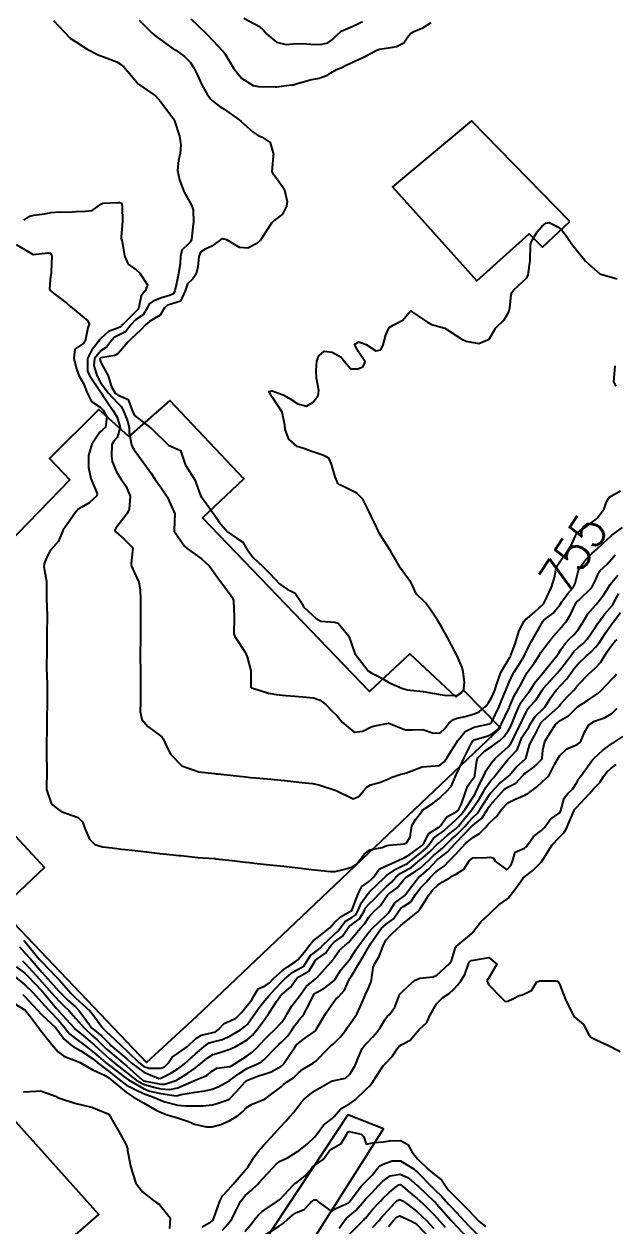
# Model space of a CAD drawing. Header units: metres. Extents: x 307586 to 320046, y 7427249 to 7434250.
# Drawn here: x 318030.2 to 318099, y 7430626.6 to 7430766.6 of the extents above; entities that cross this region are included whole.
import ezdxf
from ezdxf.enums import TextEntityAlignment as Align

# ---------------------------------------------------------------- set-up
doc = ezdxf.new("R2010")
doc.units = ezdxf.units.M
doc.header["$MEASUREMENT"] = 0
for name, color, linetype in [('Cotas', 45, 'Continuous'), ('Curvas de Nivel 1m', 11, 'Continuous'), ('Curvas de Nivel 5m', 15, 'Continuous'), ('Edificações', 30, 'Continuous'), ('Vias Secundárias', 230, 'Continuous')]:
    doc.layers.add(name, color=color, linetype=linetype)
doc.styles.add('Style-STANDARD', font='STANDARD.shx')

msp = doc.modelspace()

# ---------------------------------------------------------------- linework, layer by layer
at = {"layer": 'Curvas de Nivel 1m', "flags": 128}
for points, elevation in [([(318043.59, 7430767.09), (318045.05, 7430765.6), (318045.57, 7430765.18), (318046.96, 7430764.17), (318047.55, 7430763.75), (318047.83, 7430763.57), (318048.85, 7430762.86), (318049.53, 7430762.2), (318049.96, 7430761.54), (318050.38, 7430760.66), (318050.89, 7430759.53), (318051.48, 7430758.45), (318051.88, 7430757.92), (318052.33, 7430757.51), (318052.99, 7430757.02), (318053.47, 7430756.71), (318055.22, 7430755.47), (318055.45, 7430755.28), (318056.84, 7430754.05), (318057.43, 7430753.63), (318057.9, 7430753.44), (318058.83, 7430752.84), (318059.21, 7430751.42), (318059.19, 7430751.22), (318059.02, 7430749.43), (318059.14, 7430749.18), (318059.38, 7430748.94), (318060.45, 7430747.41), (318060.8, 7430745.94), (318060.72, 7430745.41), (318060.26, 7430744.47), (318059.31, 7430743.73), (318059.13, 7430743.59), (318058.99, 7430743.42), (318058.4, 7430742.54), (318057.7, 7430741.44), (318057.28, 7430741.06), (318056.22, 7430740.52), (318055.27, 7430740.59), (318053.78, 7430741.49), (318053.28, 7430741.59), (318053.05, 7430741.49), (318052.03, 7430740.75), (318051.27, 7430740.4), (318050.74, 7430740.04), (318050.52, 7430739.53), (318050.42, 7430738.35), (318050.22, 7430737.53), (318049.83, 7430736.93), (318049.22, 7430736.35), (318048.93, 7430735.54), (318048.39, 7430734.36), (318047.19, 7430733.95), (318046.89, 7430733.87), (318046.54, 7430733.58), (318046.03, 7430732.72), (318045.17, 7430732.2), (318044.79, 7430731.97), (318044.32, 7430731.6), (318043.76, 7430731), (318043.15, 7430730.42), (318042.73, 7430730.02), (318042.3, 7430729.62), (318041.12, 7430728.24), (318040.75, 7430728.01), (318039.11, 7430727.74), (318039.01, 7430727.66), (318039, 7430727.55), (318039.11, 7430727.19), (318039.96, 7430725.65), (318040.35, 7430724.37), (318040.8, 7430723.64), (318041.06, 7430723.44), (318042.31, 7430722.87), (318042.78, 7430721.61), (318043.03, 7430721.01), (318044.91, 7430719.59), (318045.01, 7430719.51), (318046.99, 7430717.57), (318048.4, 7430716.96), (318048.86, 7430715.54), (318048.97, 7430715.23), (318050.05, 7430713.53), (318050.74, 7430711.71), (318050.84, 7430711.52), (318050.92, 7430711.41), (318052.33, 7430709.5), (318052.54, 7430709.14), (318052.88, 7430708.6), (318053.88, 7430707.48), (318054.87, 7430706.77), (318055.67, 7430706.27), (318056.11, 7430705.45), (318056.84, 7430704.47), (318057.97, 7430703.43), (318058.81, 7430702.62), (318059.91, 7430701.41), (318060.8, 7430700.77), (318061.74, 7430700.34), (318062.36, 7430699.38), (318062.77, 7430698.71), (318064.18, 7430697.36), (318064.75, 7430697.05), (318066.38, 7430696.95), (318066.75, 7430696.82), (318068.01, 7430695.31), (318068.7, 7430693.3), (318070.25, 7430691.28), (318070.68, 7430691.02), (318071.83, 7430690.41), (318072.67, 7430689.91), (318074.15, 7430689.24), (318074.66, 7430689.08), (318074.84, 7430689.05), (318076.66, 7430688.85), (318077.08, 7430688.77), (318078.65, 7430688.52), (318079.41, 7430688.41), (318080.65, 7430688.44), (318081.09, 7430688.72), (318081.39, 7430689.15), (318081.48, 7430689.96), (318081.32, 7430691.15), (318081.19, 7430691.65), (318080.7, 7430692.84), (318080.53, 7430693.16), (318080.33, 7430693.54), (318079.5, 7430695.17), (318078.75, 7430696.48), (318078.32, 7430697.18), (318077.4, 7430698.56), (318076.92, 7430699.2), (318076.78, 7430699.34), (318075.83, 7430700.25), (318075.42, 7430701.22), (318075.2, 7430701.62), (318074.81, 7430702.12), (318074, 7430703.24), (318072.85, 7430705.25), (318072.06, 7430706.46), (318071.58, 7430707.27), (318070.89, 7430708.67), (318070.59, 7430709.28), (318070.31, 7430709.88), (318069.62, 7430711.29), (318068.93, 7430711.97), (318067.61, 7430712.64), (318066.94, 7430712.93), (318066.73, 7430713.11), (318066.63, 7430713.32), (318066.39, 7430713.89), (318065.97, 7430715.34), (318065.68, 7430716.04), (318064.98, 7430716.39), (318063.46, 7430716.9), (318062.99, 7430717.09), (318062.77, 7430717.16), (318061.96, 7430717.39), (318061.01, 7430718.27), (318060.6, 7430719.4), (318060.53, 7430719.9), (318060.23, 7430721.41), (318059.06, 7430723.21), (318058.97, 7430723.33), (318058.91, 7430723.42), (318058.68, 7430723.81), (318059.07, 7430723.89), (318060.33, 7430723.41), (318061.06, 7430723.03), (318062.05, 7430722.39), (318063.05, 7430722.12), (318063.83, 7430722.59), (318064.41, 7430723.36), (318064.49, 7430723.94), (318064.22, 7430725.36), (318064.2, 7430726.26), (318064.26, 7430727.36), (318064.49, 7430727.99), (318065.13, 7430728.5), (318066.06, 7430728.41), (318067.12, 7430727.83), (318067.51, 7430727.32), (318068.23, 7430726.44), (318069.1, 7430726.47), (318069.66, 7430726.74), (318069.91, 7430727.29), (318069.13, 7430728.45), (318068.64, 7430729.31), (318069.15, 7430729.59), (318070.01, 7430729.29), (318071.13, 7430728.56), (318071.74, 7430728.67), (318071.98, 7430729.27), (318072.32, 7430730.43), (318072.7, 7430731.26), (318073.17, 7430731.56), (318074.28, 7430732.13), (318075.18, 7430733.23), (318077.17, 7430731.9), (318077.61, 7430731.64), (318079.16, 7430731.18), (318081.15, 7430729.92), (318081.67, 7430729.68), (318083.15, 7430729.41), (318084.35, 7430729.92), (318085.05, 7430731.11), (318085.09, 7430731.18), (318085.16, 7430731.27), (318086.1, 7430732.17), (318086.62, 7430733.1), (318086.74, 7430733.55), (318086.9, 7430735.09), (318086.97, 7430735.34), (318087.22, 7430735.65), (318088.72, 7430737.07), (318088.89, 7430737.41), (318089.13, 7430739.06), (318089.17, 7430740.95), (318089.18, 7430741.06), (318089.29, 7430741.38), (318089.92, 7430742.43), (318090.48, 7430743.05), (318090.93, 7430743.42), (318091.31, 7430743.49), (318092.32, 7430743.02), (318092.85, 7430742.57), (318093.29, 7430741.95), (318093.95, 7430741), (318095.27, 7430739.37), (318095.57, 7430738.99), (318097.24, 7430737.51), (318099.23, 7430736.94)], 754), ([(318049.59, 7430767.23), (318051.39, 7430765.52), (318051.57, 7430765.34), (318053.3, 7430763.49), (318053.42, 7430763.37), (318053.54, 7430763.19), (318054.58, 7430761.48), (318055.51, 7430760.32), (318056.87, 7430759.46), (318057.49, 7430759.34), (318059.41, 7430759.33), (318059.5, 7430759.32), (318059.61, 7430759.31), (318060.43, 7430759.41), (318061.37, 7430759.54), (318061.5, 7430759.56), (318061.73, 7430759.62), (318063.51, 7430760.13), (318064.55, 7430760.32), (318065.52, 7430760.68), (318065.91, 7430760.96), (318066.57, 7430761.34), (318067.24, 7430761.62), (318067.53, 7430761.75), (318068.36, 7430762.15), (318069.54, 7430762.68), (318069.95, 7430762.88), (318070.69, 7430763.29), (318071.24, 7430763.59), (318071.55, 7430763.71), (318072.9, 7430763.91), (318073.55, 7430764.01), (318074.39, 7430764.42), (318074.94, 7430765.24), (318075.23, 7430765.58), (318075.58, 7430765.75), (318076.61, 7430766.19), (318077.59, 7430766.81)], 753), ([(318055.76, 7430767.3), (318057.58, 7430766.33), (318058.05, 7430765.91), (318058.44, 7430765.44), (318059.56, 7430764.51), (318060.71, 7430764.26), (318061.56, 7430764.32), (318062.59, 7430764.35), (318063.56, 7430764.29), (318064.68, 7430764.24), (318065.56, 7430764.43), (318066.1, 7430764.81), (318066.6, 7430765.34), (318067.11, 7430765.8), (318067.58, 7430766), (318068.8, 7430766.53), (318069.59, 7430766.92)], 752), ([(318030.14, 7430743.77), (318030.84, 7430744.23), (318031.31, 7430744.35), (318032.55, 7430744.51), (318033.32, 7430744.67), (318034.3, 7430744.74), (318035.32, 7430744.71), (318036.23, 7430744.79), (318037.32, 7430744.84), (318038.1, 7430744.9), (318039.12, 7430745.66), (318039.33, 7430745.77), (318041.13, 7430745.85), (318041.33, 7430745.84), (318041.48, 7430745.78), (318041.57, 7430745.64), (318041.61, 7430745.36), (318041.65, 7430743.63), (318041.48, 7430741.83), (318041.5, 7430741.64), (318041.61, 7430741.3), (318041.88, 7430739.63), (318042.28, 7430738.66), (318043.24, 7430737.99), (318043.67, 7430737.61), (318044.56, 7430736.25), (318044.31, 7430735.6), (318043.82, 7430734.98), (318043.54, 7430733.61), (318043.43, 7430733.36), (318043.18, 7430733.14), (318041.67, 7430731.63), (318041.43, 7430731.37), (318041.16, 7430731.23), (318040.01, 7430730.79), (318039.14, 7430730.05), (318038.96, 7430729.83), (318038.85, 7430729.66), (318038.02, 7430728.58), (318037.58, 7430727.68), (318037.58, 7430726.17), (318037.78, 7430725.68), (318039.06, 7430723.76), (318039.14, 7430723.66), (318039.35, 7430723.37), (318040.53, 7430721.65), (318041.03, 7430720.83), (318041.35, 7430719.63), (318041, 7430718.46), (318040.62, 7430718.02), (318040.41, 7430717.65), (318040.36, 7430716.27), (318040.45, 7430715.65), (318040.95, 7430714.44), (318041.45, 7430713.63), (318042.05, 7430712.74), (318042.52, 7430711.62), (318042.42, 7430710.1), (318042.18, 7430709.62), (318040.88, 7430707.89), (318040.77, 7430707.75), (318040.75, 7430707.64), (318040.87, 7430707.48), (318041.85, 7430706.61), (318042.85, 7430705.61), (318042.66, 7430703.77), (318042.64, 7430703.61), (318042.68, 7430703.47), (318042.82, 7430703.21), (318043.53, 7430701.6), (318043.69, 7430700.7), (318043.72, 7430699.6), (318043.75, 7430698.61), (318043.75, 7430697.6), (318043.74, 7430696.6), (318043.73, 7430695.6), (318043.72, 7430694.6), (318043.71, 7430693.6), (318043.71, 7430692.59), (318043.72, 7430691.6), (318043.72, 7430690.55), (318043.72, 7430689.6), (318043.74, 7430688.5), (318043.74, 7430687.6), (318043.7, 7430686.52), (318043.89, 7430685.6), (318044.6, 7430684.77), (318046.2, 7430683.57), (318046.39, 7430683.37), (318046.58, 7430682.92), (318047.22, 7430681.55), (318048.54, 7430680.2), (318050.53, 7430679.52), (318052.35, 7430679.31), (318052.53, 7430679.29), (318052.75, 7430679.27), (318054.53, 7430679.07), (318056, 7430678.91), (318056.53, 7430678.86), (318057.15, 7430678.81), (318058.53, 7430678.71), (318059.31, 7430678.63), (318060.53, 7430678.5), (318061.53, 7430678.39), (318062.53, 7430678.27), (318063.75, 7430678.14), (318064.52, 7430677.98), (318066.51, 7430677.32), (318068.5, 7430676.35), (318069.16, 7430676.64), (318069.7, 7430677.29), (318070.08, 7430677.72), (318070.52, 7430678), (318071.55, 7430678.25), (318072.53, 7430678.64), (318072.93, 7430678.85), (318074.04, 7430679.24), (318074.44, 7430679.33), (318074.54, 7430679.35), (318074.71, 7430679.4), (318076.55, 7430680.1), (318077.56, 7430680.18), (318078.55, 7430680.25), (318079.08, 7430680.66), (318079.43, 7430681.17), (318079.87, 7430681.86), (318080.58, 7430682.96), (318080.7, 7430683.16), (318081.56, 7430684.19), (318082.61, 7430684.7), (318082.95, 7430684.79), (318084.37, 7430685.11), (318084.55, 7430685.17), (318084.61, 7430685.24), (318085.49, 7430687.1), (318085.82, 7430687.91), (318086.3, 7430689.09), (318086.67, 7430689.97), (318087.02, 7430690.73), (318087.21, 7430691.07), (318087.78, 7430691.98), (318088.45, 7430693.06), (318088.53, 7430693.24), (318088.71, 7430693.65), (318089.18, 7430694.6), (318089.46, 7430695.05), (318089.94, 7430695.85), (318090.59, 7430697.04), (318090.66, 7430697.13), (318090.76, 7430697.2), (318091.79, 7430698), (318092.61, 7430699.01), (318092.79, 7430699.3), (318093.5, 7430700.3), (318094.12, 7430701), (318094.37, 7430701.43), (318094.73, 7430702.99), (318094.76, 7430703.06), (318094.83, 7430703.17), (318095.58, 7430704.24), (318096.32, 7430704.97), (318096.86, 7430705.44), (318097.64, 7430706.18), (318098.47, 7430706.94), (318098.68, 7430707.14), (318098.88, 7430707.28), (318099.86, 7430707.96)], 756), ([(318029.27, 7430740.93), (318031.25, 7430739.76), (318033, 7430739.99), (318033.26, 7430739.92), (318033.37, 7430739.73), (318033.39, 7430739.59), (318033.33, 7430737.73), (318033.33, 7430737.63), (318033.22, 7430736.86), (318033.15, 7430735.73), (318033.21, 7430735.59), (318033.81, 7430735.12), (318035.19, 7430734.06), (318035.58, 7430733.71), (318037.17, 7430732.39), (318037.58, 7430732.1), (318037.76, 7430731.68), (318037.59, 7430731.24), (318037.3, 7430729.69), (318037.13, 7430729.44), (318036.1, 7430728.73), (318035.97, 7430727.7), (318036.24, 7430726.56), (318036.55, 7430725.7), (318037.08, 7430724.76), (318037.54, 7430723.68), (318038.02, 7430722.64), (318039.05, 7430721.99), (318039.4, 7430721.66), (318039.81, 7430720.87), (318039.64, 7430719.65), (318039.31, 7430719.35), (318039.01, 7430719.07), (318038.05, 7430717.67), (318037.68, 7430716.37), (318037.66, 7430715.67), (318037.69, 7430714.95), (318037.96, 7430713.67), (318038.67, 7430711.92), (318038.66, 7430711.66), (318037.74, 7430710.84), (318036.9, 7430710.35), (318036.47, 7430710.11), (318036.11, 7430709.69), (318034.87, 7430707.91), (318034.79, 7430707.8), (318034.74, 7430707.71), (318034.19, 7430706.39), (318033.62, 7430705.72), (318033.26, 7430705.32), (318032.83, 7430704.51), (318032.58, 7430703.98), (318032.5, 7430703.73), (318032.49, 7430703.41), (318032.8, 7430701.73), (318032.77, 7430699.73), (318032.86, 7430697.73), (318032.86, 7430697.62), (318032.84, 7430695.73), (318032.84, 7430695.62), (318032.81, 7430693.73), (318032.81, 7430693.62), (318032.79, 7430691.73), (318032.79, 7430691.62), (318032.86, 7430689.73), (318032.86, 7430689.52), (318032.85, 7430687.73), (318032.85, 7430687.51), (318032.84, 7430685.73), (318032.83, 7430685.51), (318032.81, 7430683.73), (318032.8, 7430683.51), (318032.79, 7430681.73), (318032.79, 7430681.5), (318032.84, 7430679.73), (318032.83, 7430679.43), (318032.78, 7430677.73), (318032.79, 7430677.45), (318033.37, 7430675.72), (318034.48, 7430674.9), (318035.69, 7430674.47), (318036.47, 7430674.2), (318036.98, 7430673.67), (318037.28, 7430672.84), (318037.78, 7430671.67), (318038.43, 7430671.04), (318039.32, 7430670.76), (318040.43, 7430670.64), (318041.54, 7430670.51), (318042.42, 7430670.41), (318043.76, 7430670.26), (318044.42, 7430670.19), (318045.97, 7430670.01), (318046.42, 7430669.96), (318048.19, 7430669.76), (318048.42, 7430669.74), (318050.41, 7430669.52), (318052.32, 7430669.4), (318052.41, 7430669.39), (318052.52, 7430669.38), (318054.41, 7430669.17), (318055.95, 7430668.99), (318056.41, 7430668.94), (318056.96, 7430668.88), (318058.41, 7430668.72), (318059.19, 7430668.63), (318060.41, 7430668.5), (318061.41, 7430668.39), (318062.41, 7430668.27), (318063.63, 7430668.14), (318064.4, 7430668.05), (318065.85, 7430667.88), (318066.4, 7430667.91), (318067.54, 7430668.17), (318068.41, 7430668.44), (318068.91, 7430668.8), (318069.3, 7430669.29), (318069.8, 7430669.91), (318070.43, 7430670.4), (318071.88, 7430670.7), (318072.44, 7430670.91), (318072.71, 7430670.98), (318074.44, 7430671.11), (318074.72, 7430671.23), (318075.13, 7430671.9), (318075.34, 7430673.22), (318075.75, 7430673.94), (318076.49, 7430674.89), (318076.63, 7430675.06), (318076.79, 7430675.2), (318077.83, 7430675.86), (318078.51, 7430676.4), (318078.9, 7430676.79), (318079.34, 7430677.17), (318079.9, 7430677.79), (318080.5, 7430679.16), (318080.51, 7430679.19), (318080.54, 7430679.25), (318081.42, 7430681.15), (318082.3, 7430682.85), (318082.45, 7430683.13), (318082.51, 7430683.21), (318082.58, 7430683.25), (318084.05, 7430683.65), (318084.59, 7430683.87), (318085.29, 7430684.41), (318085.77, 7430685.09), (318086.63, 7430686.9), (318086.69, 7430687.02), (318086.71, 7430687.08), (318087.3, 7430688.43), (318087.66, 7430689.07), (318088.03, 7430689.7), (318088.68, 7430690.92), (318088.73, 7430691.01), (318088.77, 7430691.06), (318089.58, 7430692.16), (318090.16, 7430693.05), (318090.36, 7430693.39), (318090.72, 7430693.88), (318091.21, 7430694.54), (318091.59, 7430695.03), (318092.75, 7430696.37), (318093.05, 7430696.7), (318093.3, 7430697), (318093.86, 7430697.91), (318094.35, 7430698.99), (318094.52, 7430699.26), (318094.79, 7430699.51), (318096.28, 7430700.97), (318096.81, 7430701.98), (318097.07, 7430702.71), (318097.26, 7430702.96), (318098.08, 7430703.7), (318098.85, 7430704.58), (318099.01, 7430704.78)], 757), ([(318098.99, 7430726.82), (318098.81, 7430724.94), (318099.09, 7430724.44)], 754), ([(318030.16, 7430659.89), (318030.25, 7430659.75), (318030.27, 7430659.73), (318030.29, 7430659.69), (318031.91, 7430657.73), (318032.27, 7430657.32), (318033.83, 7430655.71), (318034.25, 7430655.26), (318035.64, 7430653.69), (318035.93, 7430653.39), (318036.22, 7430653.14), (318037.83, 7430651.66), (318038.2, 7430651.23), (318039.36, 7430649.64), (318039.76, 7430649.23), (318040.17, 7430648.85), (318041.47, 7430647.62), (318042.15, 7430646.99), (318043.59, 7430645.6), (318044.13, 7430645.19), (318044.73, 7430644.98), (318046.12, 7430644.99), (318046.54, 7430645.14), (318046.96, 7430645.55), (318047.41, 7430646.28), (318048.15, 7430646.76), (318049.21, 7430647.52), (318050.16, 7430648.44), (318050.83, 7430648.84), (318052.17, 7430649.14), (318052.45, 7430649.21), (318052.81, 7430649.48), (318053.46, 7430650.2), (318054.19, 7430650.48), (318054.84, 7430650.81), (318055.49, 7430651.45), (318056.21, 7430652.31), (318056.7, 7430652.95), (318056.97, 7430653.43), (318057.45, 7430654.21), (318058.24, 7430654.58), (318058.74, 7430654.92), (318059.23, 7430655.41), (318060.26, 7430656.37), (318060.85, 7430656.8), (318061.76, 7430657.38), (318062.05, 7430657.6), (318062.28, 7430657.87), (318062.95, 7430658.71), (318063.47, 7430659.36), (318063.86, 7430659.8), (318064.31, 7430660.16), (318065.79, 7430661.33), (318066.33, 7430661.95), (318067.03, 7430662.62), (318068.28, 7430663.3), (318068.33, 7430663.32), (318068.34, 7430663.37), (318068.89, 7430664.77), (318069.08, 7430665.29), (318069.51, 7430666.16), (318070.39, 7430666.75), (318070.92, 7430667.27), (318071.52, 7430668.15), (318072.41, 7430668.6), (318072.89, 7430668.77), (318073.9, 7430669.24), (318074.24, 7430669.41), (318074.43, 7430669.5), (318075.1, 7430669.89), (318076.44, 7430670.89), (318076.61, 7430671.03), (318076.72, 7430671.2), (318077.31, 7430672.34), (318078.46, 7430673.05), (318078.54, 7430673.1), (318078.62, 7430673.18), (318079.39, 7430674.26), (318080.49, 7430674.84), (318080.66, 7430674.98), (318080.79, 7430675.16), (318081.13, 7430675.78), (318081.57, 7430677.14), (318081.83, 7430677.83), (318082.54, 7430678.83), (318082.65, 7430679.02), (318082.68, 7430679.13), (318082.89, 7430680.8), (318083.02, 7430681.13), (318083.79, 7430681.9), (318084.58, 7430682.42), (318085.53, 7430683.1), (318086.07, 7430683.61), (318086.6, 7430684.36), (318086.86, 7430684.83), (318086.98, 7430685.08), (318087.45, 7430686.25), (318087.79, 7430687.07), (318088.08, 7430687.63), (318088.65, 7430688.39), (318088.96, 7430688.76), (318089.15, 7430689.06), (318089.72, 7430690), (318090.63, 7430691.04), (318090.65, 7430691.07), (318090.68, 7430691.12), (318092.21, 7430693.02), (318092.42, 7430693.3), (318092.71, 7430693.78), (318093.22, 7430694.51), (318093.71, 7430695), (318094.25, 7430695.49), (318094.74, 7430696.11), (318095.28, 7430696.98), (318095.83, 7430697.91), (318096.76, 7430698.96), (318096.78, 7430698.99), (318097.67, 7430700.08), (318098.19, 7430700.95), (318098.41, 7430701.34), (318098.81, 7430701.81), (318099.34, 7430702.42)], 758), ([(318029.65, 7430659.12), (318030.28, 7430658.4), (318030.89, 7430657.74), (318032.26, 7430656.17), (318032.65, 7430655.73), (318034.23, 7430653.94), (318034.44, 7430653.71), (318035.36, 7430652.84), (318036.21, 7430652.08), (318036.59, 7430651.68), (318037.79, 7430650.05), (318038.08, 7430649.66), (318038.17, 7430649.58), (318039.23, 7430648.71), (318040.15, 7430647.76), (318040.29, 7430647.63), (318042.14, 7430646.06), (318042.64, 7430645.6), (318044.12, 7430644.52), (318045.88, 7430643.79), (318046.11, 7430643.8), (318047.26, 7430644.4), (318048.12, 7430644.93), (318048.48, 7430645.18), (318048.91, 7430645.53), (318050.14, 7430646.65), (318050.61, 7430647.05), (318051.14, 7430647.5), (318051.73, 7430647.92), (318052.16, 7430648.06), (318053.3, 7430648.34), (318054.17, 7430648.74), (318055.37, 7430649.45), (318055.84, 7430649.78), (318056.18, 7430650.12), (318056.75, 7430650.88), (318057.12, 7430651.43), (318057.57, 7430652.06), (318058.22, 7430652.87), (318058.68, 7430653.41), (318059.42, 7430654.22), (318060.25, 7430655.07), (318060.4, 7430655.24), (318060.55, 7430655.39), (318061.47, 7430656.16), (318062.26, 7430656.58), (318062.76, 7430656.88), (318063.08, 7430657.36), (318063.55, 7430658.09), (318064.29, 7430658.69), (318064.67, 7430658.97), (318065, 7430659.34), (318066.32, 7430660.59), (318066.7, 7430660.93), (318066.98, 7430661.31), (318067.57, 7430662.07), (318068.34, 7430662.53), (318068.8, 7430662.84), (318069.05, 7430663.29), (318069.45, 7430664.19), (318070.19, 7430665.28), (318070.27, 7430665.38), (318070.37, 7430665.48), (318072.2, 7430667.25), (318072.3, 7430667.35), (318072.4, 7430667.43), (318073.46, 7430668.18), (318074.41, 7430668.63), (318074.81, 7430668.84), (318075.3, 7430669.22), (318076.43, 7430670.12), (318077.02, 7430670.61), (318077.48, 7430671.19), (318077.87, 7430671.77), (318078.45, 7430672.21), (318079.03, 7430672.61), (318079.65, 7430673.17), (318080.06, 7430673.57), (318080.47, 7430673.91), (318081.09, 7430674.54), (318081.54, 7430675.14), (318082.51, 7430676.65), (318082.69, 7430676.94), (318082.79, 7430677.13), (318083.34, 7430678.31), (318083.74, 7430679.12), (318084, 7430679.67), (318084.56, 7430680.53), (318085.08, 7430681.1), (318086.58, 7430682.47), (318086.86, 7430682.79), (318087.01, 7430683.08), (318087.52, 7430684.15), (318088, 7430685.07), (318088.2, 7430685.48), (318088.63, 7430686.45), (318088.85, 7430686.84), (318089.05, 7430687.06), (318089.8, 7430687.89), (318090.51, 7430689.04), (318090.57, 7430689.13), (318090.66, 7430689.25), (318092.26, 7430691.02), (318092.69, 7430691.52), (318093.35, 7430692.35), (318093.8, 7430693), (318094.18, 7430693.52), (318094.72, 7430693.99), (318095.27, 7430694.44), (318095.74, 7430694.97), (318096.75, 7430696.42), (318096.97, 7430696.74), (318097.11, 7430696.96), (318097.81, 7430697.91), (318098.71, 7430698.94), (318098.74, 7430698.98), (318098.78, 7430699.06), (318099.44, 7430700.29)], 759), ([(318029.27, 7430656.77), (318030.26, 7430656.04), (318030.57, 7430655.75), (318032.23, 7430654), (318032.46, 7430653.73), (318033.96, 7430651.95), (318034.17, 7430651.71), (318034.2, 7430651.67), (318035.99, 7430649.68), (318036.08, 7430649.59), (318036.17, 7430649.5), (318037.04, 7430648.79), (318038.15, 7430647.86), (318038.26, 7430647.76), (318038.37, 7430647.66), (318039.3, 7430646.8), (318040.14, 7430646.06), (318040.67, 7430645.62), (318042.12, 7430644.46), (318043.21, 7430643.6), (318044.1, 7430643.11), (318045.27, 7430642.75), (318046.09, 7430642.57), (318047.15, 7430642.49), (318048.09, 7430642.71), (318049.96, 7430643.51), (318050.05, 7430643.56), (318050.1, 7430643.59), (318051.47, 7430644.14), (318052.12, 7430644.67), (318052.64, 7430644.97), (318054.13, 7430645.16), (318054.35, 7430645.25), (318054.66, 7430645.46), (318056.14, 7430646.43), (318056.74, 7430646.85), (318057.37, 7430647.43), (318057.74, 7430647.84), (318058.17, 7430648.33), (318058.71, 7430648.88), (318059.3, 7430649.4), (318060.19, 7430650.36), (318060.62, 7430650.96), (318060.86, 7430651.38), (318061.35, 7430652.24), (318062.22, 7430653.35), (318063.05, 7430654.55), (318064.08, 7430655.35), (318064.18, 7430655.42), (318064.25, 7430655.5), (318065.88, 7430657.33), (318066.06, 7430657.54), (318066.28, 7430657.84), (318066.89, 7430658.72), (318067.58, 7430659.31), (318067.97, 7430659.64), (318068.31, 7430660.05), (318069.36, 7430661.29), (318069.81, 7430661.8), (318070.34, 7430662.58), (318070.94, 7430663.27), (318071.69, 7430663.92), (318072.37, 7430664.97), (318072.48, 7430665.14), (318072.61, 7430665.25), (318073.64, 7430665.98), (318074.39, 7430666.97), (318074.67, 7430667.23), (318075.73, 7430667.88), (318076.41, 7430668.38), (318076.84, 7430668.77), (318077.27, 7430669.19), (318077.87, 7430669.74), (318078.43, 7430670.23), (318078.94, 7430670.67), (318079.44, 7430671.17), (318079.96, 7430671.66), (318080.45, 7430672.09), (318081.5, 7430673.14), (318081.95, 7430673.66), (318082.48, 7430674.22), (318082.95, 7430674.66), (318083.27, 7430675.12), (318083.74, 7430675.88), (318084.51, 7430677.03), (318084.57, 7430677.11), (318085.51, 7430678.11), (318086.54, 7430678.98), (318086.6, 7430679.02), (318086.66, 7430679.08), (318087.54, 7430680.09), (318088.56, 7430681.03), (318088.58, 7430681.04), (318088.6, 7430681.06), (318089.04, 7430682.6), (318089.22, 7430683.05), (318089.72, 7430683.93), (318090.26, 7430685.04), (318090.4, 7430685.26), (318090.62, 7430685.48), (318092.35, 7430687.01), (318092.48, 7430687.17), (318092.64, 7430687.38), (318093.41, 7430688.24), (318094.15, 7430689), (318094.39, 7430689.27), (318094.67, 7430689.61), (318095.99, 7430690.97), (318096.69, 7430691.59), (318097.35, 7430692.3), (318097.73, 7430692.95), (318098.11, 7430693.55), (318098.72, 7430694.38), (318098.99, 7430694.68), (318099.23, 7430694.93)], 761), ([(318028.94, 7430655.77), (318030.24, 7430654.73), (318031.25, 7430653.74), (318032.21, 7430652.66), (318033.06, 7430651.72), (318034.19, 7430650.57), (318034.91, 7430649.7), (318035.48, 7430649), (318036.16, 7430648.43), (318037.21, 7430647.67), (318038.15, 7430646.94), (318038.84, 7430646.35), (318039.67, 7430645.64), (318040.13, 7430645.28), (318041.5, 7430644.23), (318042.11, 7430643.76), (318042.32, 7430643.61), (318044.09, 7430642.6), (318044.83, 7430642.32), (318046.09, 7430642.03), (318047.87, 7430641.76), (318048.09, 7430641.78), (318048.46, 7430641.9), (318050.09, 7430642.18), (318051.23, 7430642.36), (318052.09, 7430642.55), (318052.79, 7430642.79), (318053.99, 7430643.47), (318054.06, 7430643.51), (318054.1, 7430643.54), (318055.22, 7430644.35), (318056.13, 7430644.94), (318056.46, 7430645.1), (318057.28, 7430645.43), (318057.83, 7430645.72), (318058.14, 7430645.98), (318059.5, 7430647.4), (318059.83, 7430647.72), (318060.16, 7430648.01), (318060.84, 7430648.72), (318061.32, 7430649.38), (318061.66, 7430649.9), (318062.2, 7430650.6), (318062.55, 7430651.02), (318062.78, 7430651.36), (318063.3, 7430652.27), (318063.8, 7430653.35), (318063.97, 7430653.61), (318064.23, 7430653.8), (318065.21, 7430654.36), (318066.25, 7430655.16), (318066.33, 7430655.24), (318066.38, 7430655.32), (318067.12, 7430656.46), (318067.8, 7430657.3), (318068.02, 7430657.56), (318068.28, 7430657.91), (318068.81, 7430658.77), (318069.15, 7430659.29), (318070.32, 7430660.81), (318070.72, 7430661.27), (318072.34, 7430662.82), (318072.56, 7430663.03), (318072.72, 7430663.25), (318073.35, 7430664.24), (318074.37, 7430664.99), (318074.51, 7430665.09), (318074.61, 7430665.23), (318075.16, 7430666), (318076.1, 7430667.2), (318076.26, 7430667.34), (318076.4, 7430667.43), (318077.35, 7430668.25), (318078.22, 7430669.18), (318078.32, 7430669.29), (318078.42, 7430669.37), (318079.45, 7430670.15), (318080.37, 7430671.16), (318080.41, 7430671.2), (318080.44, 7430671.23), (318082.29, 7430673.13), (318082.37, 7430673.23), (318082.47, 7430673.31), (318083.48, 7430674.11), (318084.13, 7430675.11), (318084.26, 7430675.34), (318084.5, 7430675.66), (318085.77, 7430677.09), (318086.13, 7430677.47), (318086.52, 7430677.72), (318087.43, 7430678.17), (318088.25, 7430679.06), (318088.38, 7430679.22), (318088.55, 7430679.35), (318089.55, 7430680.06), (318090.5, 7430681.04), (318090.51, 7430681.09), (318090.57, 7430682.05), (318090.84, 7430683.04), (318091.5, 7430684.12), (318092.08, 7430685.02), (318092.62, 7430685.49), (318093.58, 7430686.04), (318094.56, 7430686.99), (318094.6, 7430687.03), (318094.63, 7430687.06), (318095.79, 7430687.82), (318096.65, 7430688.39), (318096.99, 7430688.63), (318097.34, 7430688.95), (318097.99, 7430689.63), (318098.68, 7430690.33), (318098.97, 7430690.65), (318099.16, 7430690.94)], 762), ([(318030.02, 7430653.55), (318030.22, 7430653.38), (318031.73, 7430651.73), (318032.2, 7430651.25), (318033.83, 7430649.71), (318034.17, 7430649.27), (318034.83, 7430648.37), (318035.63, 7430647.69), (318035.94, 7430647.47), (318036.15, 7430647.36), (318036.8, 7430647.02), (318038.14, 7430646.1), (318038.38, 7430645.9), (318038.68, 7430645.65), (318040.12, 7430644.54), (318041.27, 7430643.62), (318042.1, 7430643.02), (318043.26, 7430642.43), (318044.09, 7430642.02), (318044.4, 7430641.9), (318045.36, 7430641.57), (318046.08, 7430641.24), (318046.58, 7430641.05), (318048.07, 7430640.69), (318048.98, 7430640.61), (318050.07, 7430640.61), (318050.98, 7430640.59), (318052.07, 7430640.71), (318052.68, 7430640.88), (318054.08, 7430641.38), (318054.14, 7430641.41), (318054.18, 7430641.47), (318054.86, 7430642.23), (318055.98, 7430643.44), (318056.05, 7430643.5), (318056.1, 7430643.53), (318057.46, 7430644.08), (318058.12, 7430644.29), (318058.96, 7430644.57), (318060.13, 7430645.2), (318060.23, 7430645.29), (318060.33, 7430645.39), (318061.06, 7430646.46), (318061.67, 7430647.37), (318061.87, 7430647.66), (318062.16, 7430647.95), (318062.99, 7430648.55), (318064.11, 7430649.35), (318064.14, 7430649.39), (318064.18, 7430649.47), (318065.26, 7430651.33), (318066.22, 7430652.66), (318066.5, 7430653.04), (318066.78, 7430653.31), (318067.48, 7430654.06), (318068.02, 7430655.3), (318068.1, 7430655.46), (318068.26, 7430655.68), (318069.25, 7430657.29), (318069.63, 7430657.93), (318070.3, 7430659.09), (318070.37, 7430659.2), (318070.4, 7430659.27), (318070.51, 7430659.47), (318071.76, 7430661.26), (318072.33, 7430661.76), (318073.2, 7430662.38), (318073.79, 7430663.24), (318074, 7430663.58), (318074.35, 7430663.81), (318075.21, 7430664.37), (318075.77, 7430665.21), (318076.38, 7430666.05), (318076.96, 7430666.62), (318077.48, 7430667.19), (318077.93, 7430667.66), (318078.41, 7430668.04), (318079.08, 7430668.51), (318079.71, 7430669.17), (318080.07, 7430669.52), (318080.43, 7430669.87), (318081.6, 7430671.14), (318082.45, 7430671.84), (318083.23, 7430672.34), (318084, 7430673.11), (318084.2, 7430673.38), (318084.47, 7430673.65), (318085.25, 7430674.33), (318085.75, 7430675.09), (318086.5, 7430675.9), (318087.3, 7430676.28), (318088.51, 7430676.79), (318088.68, 7430676.89), (318088.94, 7430677.06), (318089.86, 7430677.71), (318090.53, 7430678.37), (318090.89, 7430678.68), (318091.3, 7430679.03), (318091.98, 7430680.44), (318092.32, 7430681.01), (318092.57, 7430681.4), (318093.38, 7430682.19), (318094.58, 7430682.68), (318094.97, 7430682.98), (318095.45, 7430684.13), (318095.95, 7430684.97), (318096.62, 7430685.42), (318097.76, 7430685.81), (318098.63, 7430686.31), (318098.94, 7430686.63), (318099.24, 7430686.93)], 763), ([(318029, 7430652.56), (318030.2, 7430651.82), (318030.29, 7430651.75), (318030.8, 7430651.13), (318031.85, 7430649.73), (318032.17, 7430649.28), (318033.4, 7430647.72), (318034.14, 7430646.87), (318034.81, 7430646.37), (318036.13, 7430645.88), (318036.62, 7430645.68), (318038.12, 7430644.82), (318039.61, 7430644.14), (318040.11, 7430643.81), (318040.32, 7430643.63), (318042.09, 7430642.15), (318042.92, 7430641.6), (318044.07, 7430640.94), (318045.56, 7430640.07), (318046.06, 7430639.84), (318046.82, 7430639.55), (318048.05, 7430639.21), (318049.31, 7430638.78), (318050.04, 7430638.47), (318051.4, 7430638.13), (318052.04, 7430638.14), (318053.1, 7430638.42), (318054.05, 7430638.84), (318055.12, 7430639.45), (318055.61, 7430639.9), (318056.07, 7430640.4), (318056.72, 7430640.79), (318058.08, 7430641.33), (318058.24, 7430641.42), (318060.1, 7430642.79), (318060.4, 7430643.09), (318060.8, 7430643.38), (318061.58, 7430643.9), (318062.12, 7430644.43), (318062.62, 7430644.87), (318063.51, 7430645.36), (318063.9, 7430645.59), (318064.14, 7430645.78), (318065.62, 7430647.33), (318065.91, 7430647.58), (318066.16, 7430647.79), (318066.94, 7430648.55), (318067.56, 7430649.31), (318067.8, 7430649.69), (318068.19, 7430650.24), (318068.91, 7430651.29), (318069.49, 7430652.56), (318069.81, 7430653.28), (318069.94, 7430653.56), (318070.24, 7430654.22), (318070.56, 7430654.96), (318070.63, 7430655.27), (318070.81, 7430656.72), (318071.06, 7430657.26), (318071.53, 7430658.01), (318071.98, 7430659.25), (318072.31, 7430659.9), (318072.98, 7430660.58), (318073.65, 7430661.24), (318074.01, 7430661.55), (318074.33, 7430661.82), (318076.02, 7430663.2), (318076.18, 7430663.37), (318076.35, 7430663.61), (318076.96, 7430664.6), (318077.31, 7430665.19), (318077.79, 7430665.77), (318078.38, 7430666.35), (318078.89, 7430666.68), (318079.76, 7430667.17), (318080.15, 7430667.41), (318080.4, 7430667.55), (318081.39, 7430668.17), (318082.02, 7430669.14), (318082.43, 7430669.48), (318084.01, 7430669.53), (318084.43, 7430669.56), (318084.81, 7430669.48), (318085.04, 7430669.1), (318086.41, 7430668.09), (318086.88, 7430668.61), (318087.04, 7430669.07), (318087.37, 7430670.14), (318088.44, 7430670.61), (318088.71, 7430670.79), (318088.89, 7430671.06), (318089.52, 7430671.99), (318090.46, 7430672.7), (318090.79, 7430673.04), (318091.5, 7430674), (318092.49, 7430674.69), (318092.63, 7430674.87), (318092.68, 7430675.01), (318093.07, 7430676.44), (318093.51, 7430677), (318094.03, 7430677.49), (318094.53, 7430678.28), (318094.79, 7430678.74), (318094.96, 7430678.98), (318096.1, 7430680.51), (318096.43, 7430680.96), (318096.56, 7430681.11), (318097.52, 7430682), (318098.58, 7430682.78), (318098.68, 7430682.84), (318098.87, 7430682.94), (318099.9, 7430683.62)], 764), ([(318053.27, 7430626.1), (318053.91, 7430626.81), (318054.4, 7430627.46), (318054.85, 7430628.38), (318055.38, 7430629.45), (318055.94, 7430630.15), (318056.64, 7430630.74), (318057.34, 7430631.43), (318057.64, 7430631.75), (318057.97, 7430632.11), (318059.17, 7430633.4), (318059.56, 7430633.82), (318059.99, 7430634.14), (318060.84, 7430634.54), (318062.01, 7430635.26), (318062.08, 7430635.3), (318062.17, 7430635.37), (318063.2, 7430636.18), (318064.03, 7430637), (318064.29, 7430637.35), (318065.05, 7430638.34), (318066.06, 7430639.11), (318066.16, 7430639.22), (318066.23, 7430639.32), (318067.11, 7430640.27), (318068.08, 7430640.82), (318068.73, 7430641.29), (318070.1, 7430642.62), (318070.44, 7430642.93), (318070.7, 7430643.26), (318071.25, 7430644.13), (318072, 7430645.25), (318072.06, 7430645.33), (318072.13, 7430645.42), (318073.03, 7430646.35), (318073.63, 7430647.24), (318073.85, 7430647.54), (318074.16, 7430647.73), (318075.15, 7430648.23), (318075.94, 7430649.2), (318076.19, 7430649.49), (318077.08, 7430650.31), (318077.47, 7430651.19), (318077.72, 7430651.67), (318078.22, 7430652.46), (318078.91, 7430653.17), (318079.68, 7430653.7), (318080.24, 7430654.17), (318080.7, 7430654.69), (318081.05, 7430655.14), (318081.51, 7430655.89), (318081.95, 7430657.13), (318082.04, 7430657.36), (318082.28, 7430657.51), (318083.63, 7430657.77), (318084.28, 7430657.88), (318085.22, 7430657.1), (318084.26, 7430655.42), (318084.11, 7430655.25), (318084.12, 7430655.11), (318084.25, 7430654.72), (318085.84, 7430653.09), (318086.03, 7430652.89), (318086.22, 7430652.73), (318086.53, 7430652.77), (318087.09, 7430653.07), (318087.85, 7430653.44), (318088.23, 7430653.51), (318089.25, 7430654.03), (318089.9, 7430655.04), (318090.25, 7430655.17), (318092.1, 7430655.17), (318092.25, 7430655.13), (318092.4, 7430655.01), (318092.55, 7430654.71), (318093.22, 7430653), (318094.2, 7430650.99), (318095.31, 7430650.08), (318095.89, 7430648.96), (318096.18, 7430648.59), (318096.89, 7430648.23), (318098.16, 7430647.67), (318099.59, 7430646.92)], 766), ([(318055.9, 7430625.96), (318056.57, 7430626.77), (318057.1, 7430627.43), (318057.46, 7430627.89), (318057.92, 7430628.29), (318059.58, 7430629.4), (318059.95, 7430629.7), (318061.51, 7430631.37), (318061.76, 7430631.58), (318061.97, 7430631.71), (318062.9, 7430632.44), (318063.67, 7430633.35), (318063.82, 7430633.52), (318063.99, 7430633.63), (318064.99, 7430634.34), (318065.71, 7430635.32), (318066.02, 7430635.6), (318067.12, 7430636.21), (318067.75, 7430637.3), (318067.85, 7430637.49), (318068.04, 7430637.62), (318069.45, 7430637.28), (318069.75, 7430636.99), (318070.02, 7430636.14), (318070.95, 7430636.34), (318072.02, 7430636.4), (318072.75, 7430636.52), (318074.03, 7430636.55), (318074.87, 7430636.07), (318075.38, 7430635.21), (318076, 7430634.42), (318077.26, 7430633.19), (318077.98, 7430632.61), (318078.8, 7430631.99), (318079.32, 7430631.16), (318079.59, 7430630.78), (318079.96, 7430630.41), (318081.24, 7430629.14), (318081.93, 7430628.43), (318083.17, 7430627.12), (318083.91, 7430626.53)], 767), ([(318058, 7430625.42), (318059.91, 7430626.62), (318060.37, 7430626.93), (318060.91, 7430627.38), (318061.44, 7430627.85), (318061.92, 7430628.16), (318062.78, 7430628.51), (318063.56, 7430629.35), (318063.95, 7430629.63), (318064.23, 7430629.63), (318064.54, 7430629.34), (318065.93, 7430628.31), (318066.56, 7430628.69), (318067.94, 7430629.29), (318068.02, 7430629.37), (318069.48, 7430631.28), (318069.97, 7430631.79), (318070.71, 7430632.53), (318071.31, 7430633.26), (318071.62, 7430633.62), (318071.99, 7430633.81), (318073.05, 7430634.19), (318074, 7430634.19), (318075.6, 7430633.21), (318075.81, 7430633.03), (318075.98, 7430632.87), (318077.61, 7430631.18), (318077.96, 7430630.84), (318078.82, 7430630.03), (318079.61, 7430629.15), (318079.94, 7430628.8), (318081.5, 7430627.13), (318081.91, 7430626.71), (318083.48, 7430625.11)], 768), ([(318066.87, 7430626.35), (318067.56, 7430627.3), (318067.72, 7430627.5), (318067.92, 7430627.65), (318068.82, 7430628.39), (318069.59, 7430629.28), (318069.95, 7430629.71), (318070.71, 7430630.51), (318071.4, 7430631.26), (318071.67, 7430631.54), (318071.97, 7430631.83), (318072.8, 7430632.42), (318073.98, 7430632.64), (318074.95, 7430632.19), (318075.96, 7430631.33), (318076.1, 7430631.2), (318077.95, 7430629.46), (318078.09, 7430629.32), (318078.22, 7430629.18), (318079.91, 7430627.25), (318080, 7430627.15), (318081.89, 7430625.13)], 769), ([(318070.75, 7430626.42), (318071.51, 7430627.25), (318071.7, 7430627.47), (318071.92, 7430627.72), (318072.64, 7430628.53), (318073.3, 7430629.24), (318073.63, 7430629.55), (318073.95, 7430629.68), (318074.26, 7430629.54), (318074.71, 7430629.22), (318075.93, 7430628.27), (318077.08, 7430627.19), (318077.9, 7430626.3)], 771), ([(318072.6, 7430626.55), (318073.21, 7430627.24), (318073.54, 7430627.61), (318073.92, 7430627.77), (318075.2, 7430627.21), (318075.66, 7430626.95), (318075.91, 7430626.75), (318077.44, 7430625.18)], 772)]:
    msp.add_lwpolyline(points, dxfattribs=dict(at, elevation=elevation))
at = {"layer": 'Curvas de Nivel 5m', "flags": 128}
for points, elevation in [([(318033.59, 7430767.05), (318034.86, 7430765.72), (318035.56, 7430765), (318037.54, 7430763.69), (318038.88, 7430763.01), (318039.53, 7430762.78), (318040.96, 7430762.22), (318041.53, 7430761.87), (318041.65, 7430761.77), (318041.78, 7430761.64), (318043.49, 7430759.61), (318045.48, 7430758.27), (318046.12, 7430757.58), (318047.45, 7430755.73), (318047.52, 7430755.64), (318047.57, 7430755.57), (318047.68, 7430755.34), (318048.28, 7430753.56), (318048.42, 7430752.56), (318048.34, 7430751.56), (318048.17, 7430750.78), (318048.04, 7430749.56), (318048.27, 7430748.47), (318048.62, 7430747.55), (318048.83, 7430747.03), (318049.34, 7430746.15), (318049.69, 7430745.54), (318049.88, 7430744.97), (318049.89, 7430743.53), (318049.81, 7430743.02), (318049.69, 7430741.54), (318049.56, 7430741.26), (318049.27, 7430740.99), (318048.53, 7430740.28), (318048.39, 7430739.55), (318048.37, 7430738.68), (318048.17, 7430737.56), (318047.87, 7430736.21), (318047.73, 7430735.56), (318047.56, 7430735.21), (318047.21, 7430735.05), (318046.08, 7430734.7), (318045.19, 7430734.33), (318044.75, 7430734.03), (318044.56, 7430733.6), (318044.03, 7430732.75), (318043.17, 7430732.16), (318042.63, 7430731.62), (318042, 7430730.77), (318041.14, 7430730.33), (318040.66, 7430730.12), (318040.27, 7430729.65), (318039.79, 7430728.99), (318039.12, 7430728.55), (318038.37, 7430727.67), (318038.29, 7430726.85), (318038.64, 7430725.67), (318039.08, 7430724.87), (318039.98, 7430723.65), (318041.05, 7430722.48), (318041.49, 7430722.08), (318041.71, 7430721.63), (318042.17, 7430720.48), (318042.41, 7430719.62), (318042.43, 7430719.04), (318042.68, 7430717.61), (318042.77, 7430717.39), (318042.99, 7430717.04), (318044.06, 7430715.6), (318044.95, 7430714.33), (318045.46, 7430713.58), (318046.06, 7430712.7), (318046.83, 7430711.56), (318046.92, 7430711.4), (318047.73, 7430709.55), (318047.7, 7430708.73), (318047.66, 7430707.55), (318048.86, 7430705.8), (318049.16, 7430705.54), (318050.83, 7430704.32), (318051.74, 7430703.51), (318052.19, 7430702.87), (318052.81, 7430702), (318053.22, 7430701.49), (318054.42, 7430699.84), (318054.57, 7430699.47), (318054.64, 7430697.58), (318054.64, 7430697.47), (318054.62, 7430695.58), (318054.64, 7430695.47), (318054.73, 7430695.29), (318055.94, 7430693.45), (318056.17, 7430692.92), (318056.56, 7430691.44), (318056.57, 7430691.33), (318056.57, 7430689.44), (318056.59, 7430689.37), (318056.66, 7430689.31), (318056.83, 7430689.26), (318058.65, 7430688.69), (318059.54, 7430688.52), (318060.65, 7430688.41), (318061.71, 7430688.32), (318062.65, 7430688.23), (318063.9, 7430688.11), (318064.64, 7430687.87), (318065.3, 7430687.34), (318065.97, 7430686.67), (318066.62, 7430686.02), (318067.22, 7430685.31), (318068.6, 7430684.14), (318069.64, 7430684.25), (318070.6, 7430684.74), (318071.01, 7430684.87), (318072.61, 7430685.16), (318072.72, 7430685.14), (318074.6, 7430684.4), (318075.41, 7430684.41), (318076.6, 7430684.42), (318077.72, 7430684.06), (318078.6, 7430684.03), (318079.2, 7430684.58), (318079.65, 7430685.17), (318080.18, 7430685.6), (318080.62, 7430685.74), (318081.38, 7430685.91), (318082.62, 7430686.28), (318083.22, 7430686.53), (318083.93, 7430687.12), (318084.24, 7430687.51), (318084.65, 7430688.19), (318084.92, 7430688.84), (318085.02, 7430689.1), (318085.19, 7430689.63), (318085.69, 7430691.09), (318086.7, 7430692.79), (318086.82, 7430692.96), (318086.87, 7430693.08), (318087.38, 7430694.41), (318087.57, 7430695.07), (318087.84, 7430695.97), (318088.43, 7430697.06), (318088.58, 7430697.24), (318088.76, 7430697.38), (318089.66, 7430698.16), (318090.62, 7430699.04), (318090.7, 7430699.12), (318090.79, 7430699.29), (318091.6, 7430701.03), (318091.94, 7430702.15), (318092.11, 7430703.02), (318092.28, 7430703.57), (318092.84, 7430704.35), (318093.15, 7430704.71), (318093.35, 7430705.01), (318093.92, 7430705.94), (318094.4, 7430706.99), (318094.55, 7430707.32), (318094.88, 7430707.63), (318095.73, 7430708.14), (318096.78, 7430708.96), (318096.9, 7430709.07), (318097.72, 7430710.15), (318098.02, 7430710.95), (318098.36, 7430711.51), (318098.93, 7430711.86), (318099.63, 7430712.24)], 755), ([(318029.98, 7430657.47), (318030.27, 7430657.21), (318031.62, 7430655.74), (318032.24, 7430655.04), (318033.42, 7430653.72), (318034.21, 7430652.82), (318034.77, 7430652.27), (318035.38, 7430651.69), (318036.19, 7430650.78), (318037.16, 7430649.67), (318038.16, 7430648.73), (318038.74, 7430648.23), (318039.33, 7430647.64), (318039.75, 7430647.24), (318040.15, 7430646.89), (318041.66, 7430645.61), (318042.13, 7430645.22), (318043.97, 7430643.59), (318044.1, 7430643.52), (318045.72, 7430643.19), (318046.1, 7430643.11), (318046.55, 7430643.1), (318047.83, 7430643.54), (318048.01, 7430643.63), (318048.11, 7430643.69), (318049.23, 7430644.41), (318050.13, 7430645.04), (318050.4, 7430645.24), (318050.71, 7430645.5), (318051.48, 7430646.16), (318052.14, 7430646.56), (318052.85, 7430646.77), (318054.15, 7430647.18), (318054.74, 7430647.46), (318056.16, 7430648.27), (318056.79, 7430648.81), (318057.3, 7430649.43), (318057.66, 7430649.95), (318058.2, 7430650.7), (318058.7, 7430651.41), (318059.56, 7430652.74), (318060.02, 7430653.39), (318060.11, 7430653.5), (318060.23, 7430653.6), (318061.2, 7430654.42), (318061.85, 7430655.37), (318062.05, 7430655.58), (318062.26, 7430655.68), (318063.32, 7430656.3), (318063.98, 7430657.35), (318064.09, 7430657.53), (318064.28, 7430657.67), (318065.26, 7430658.37), (318065.94, 7430659.33), (318066.31, 7430659.69), (318067.25, 7430660.37), (318067.88, 7430661.3), (318068.07, 7430661.56), (318068.33, 7430661.72), (318069.25, 7430662.37), (318069.77, 7430663.29), (318069.95, 7430663.68), (318070.36, 7430664.14), (318070.96, 7430664.67), (318071.48, 7430665.26), (318072.38, 7430666.16), (318072.96, 7430666.67), (318073.46, 7430667.24), (318073.96, 7430667.68), (318074.4, 7430667.91), (318075.25, 7430668.38), (318076.25, 7430669.2), (318076.42, 7430669.35), (318077.43, 7430670.19), (318078.41, 7430671.18), (318078.43, 7430671.2), (318078.44, 7430671.21), (318079.5, 7430672.12), (318080.46, 7430672.88), (318080.75, 7430673.16), (318081.52, 7430674.1), (318082.35, 7430675.13), (318082.49, 7430675.33), (318083.22, 7430676.41), (318083.64, 7430677.12), (318083.95, 7430677.68), (318084.53, 7430678.5), (318084.83, 7430678.82), (318085.09, 7430679.1), (318086.56, 7430680.99), (318086.6, 7430681.04), (318086.65, 7430681.08), (318087.58, 7430682.07), (318087.99, 7430683.07), (318088.16, 7430683.49), (318088.6, 7430684.2), (318088.94, 7430684.72), (318089.13, 7430685.05), (318089.7, 7430685.97), (318090.63, 7430686.85), (318090.82, 7430687.04), (318091.53, 7430688.15), (318092.13, 7430689.02), (318092.67, 7430689.61), (318093.36, 7430690.32), (318093.86, 7430691), (318094.2, 7430691.49), (318094.69, 7430692.08), (318095.64, 7430692.98), (318096.2, 7430693.48), (318096.72, 7430694.04), (318097.13, 7430694.55), (318097.41, 7430694.95), (318097.94, 7430695.75), (318098.75, 7430696.89), (318098.78, 7430696.92), (318098.79, 7430696.94), (318099.65, 7430698.06)], 760), ([(318050.93, 7430626.48), (318051.91, 7430627.08), (318052.15, 7430627.25), (318052.28, 7430627.49), (318052.7, 7430628.71), (318052.99, 7430629.48), (318053.3, 7430630.12), (318053.95, 7430630.82), (318054.54, 7430631.46), (318055.98, 7430633.13), (318056.13, 7430633.29), (318056.24, 7430633.44), (318056.91, 7430634.52), (318057.57, 7430635.42), (318057.77, 7430635.67), (318058.02, 7430635.93), (318059.39, 7430637.4), (318059.69, 7430637.75), (318060.04, 7430638.14), (318060.65, 7430638.79), (318061.18, 7430639.38), (318061.58, 7430639.86), (318062.07, 7430640.49), (318062.45, 7430640.99), (318062.78, 7430641.36), (318063.48, 7430641.97), (318064.09, 7430642.39), (318065.71, 7430643.33), (318065.97, 7430643.46), (318066.11, 7430643.5), (318067.6, 7430643.82), (318068.12, 7430644.27), (318068.51, 7430644.91), (318068.74, 7430645.29), (318069.13, 7430646.28), (318069.53, 7430647.28), (318069.81, 7430647.63), (318070.16, 7430647.97), (318070.8, 7430648.64), (318071.33, 7430649.26), (318071.68, 7430649.76), (318072.2, 7430650.63), (318072.46, 7430650.99), (318072.73, 7430651.24), (318073.35, 7430652.1), (318073.78, 7430653.23), (318073.91, 7430653.55), (318074.23, 7430653.92), (318074.92, 7430654.54), (318075.65, 7430655.21), (318076.26, 7430655.47), (318077.8, 7430655.64), (318078.26, 7430655.82), (318079.73, 7430657.16), (318079.94, 7430657.5), (318080.3, 7430658.66), (318080.42, 7430659.03), (318080.5, 7430659.15), (318082.32, 7430660.68), (318082.53, 7430660.92), (318082.67, 7430661.13), (318083.39, 7430662.06), (318084.34, 7430662.92), (318084.54, 7430663.11), (318085.45, 7430664), (318086.37, 7430664.65), (318086.61, 7430664.84), (318086.8, 7430665.08), (318087.47, 7430665.98), (318088.24, 7430667.06), (318088.3, 7430667.15), (318088.4, 7430667.25), (318089.43, 7430668.03), (318090.42, 7430669.04), (318091.69, 7430671.02), (318092.45, 7430671.81), (318093.05, 7430672.41), (318093.37, 7430673), (318093.7, 7430673.77), (318094.24, 7430674.99), (318094.33, 7430675.15), (318094.5, 7430675.35), (318096.03, 7430676.97), (318096.24, 7430677.24), (318096.52, 7430677.55), (318097.21, 7430678.28), (318097.66, 7430678.95), (318098.03, 7430679.47), (318098.55, 7430679.93), (318099.12, 7430680.37)], 765), ([(318030.09, 7430642.21), (318031.53, 7430642.29), (318032.09, 7430642.33), (318033.83, 7430641.71), (318034.08, 7430641.58), (318034.29, 7430641.49), (318036.07, 7430640.9), (318037.06, 7430640.68), (318038.06, 7430640.45), (318040.05, 7430639.63), (318041.21, 7430637.62), (318042.02, 7430636.12), (318042.21, 7430635.61), (318042.23, 7430635.38), (318042.57, 7430633.6), (318042.79, 7430632.79), (318043.18, 7430631.6), (318043.95, 7430630.59), (318045.26, 7430629.57), (318045.65, 7430629.28), (318045.93, 7430629.09), (318047.17, 7430627.55), (318047.13, 7430626.32)], 765), ([(318067.89, 7430625.43), (318069.69, 7430627.27), (318069.8, 7430627.38), (318069.92, 7430627.51), (318070.72, 7430628.47), (318071.45, 7430629.25), (318071.7, 7430629.5), (318071.95, 7430629.78), (318072.69, 7430630.51), (318073.58, 7430631.23), (318073.81, 7430631.39), (318073.96, 7430631.42), (318074.1, 7430631.36), (318074.26, 7430631.23), (318075.18, 7430630.43), (318075.95, 7430629.81), (318076.65, 7430629.19), (318077.92, 7430627.89), (318078.58, 7430627.17), (318079.22, 7430626.47)], 770)]:
    msp.add_lwpolyline(points, dxfattribs=dict(at, elevation=elevation))
at = {"layer": 'Edificações'}
for points in [[(318093.72, 7430743.61), (318082.29, 7430755.37), (318073.09, 7430747.68), (318082.9, 7430736.7), (318089, 7430742.19), (318090.56, 7430740.63)], [(318050.24, 7430651.02), (318085.64, 7430684.64), (318081.33, 7430689.04), (318080.45, 7430688.25), (318075.08, 7430693.27), (318070.41, 7430688.87), (318050.94, 7430709.11), (318055.78, 7430713.63), (318047.15, 7430722.78), (318042.39, 7430718.56), (318038.87, 7430721.73), (318033.15, 7430716.01), (318035.52, 7430713.54), (318026.98, 7430704.74), (318022.31, 7430709.23), (318007.78, 7430695.06), (318032.54, 7430668.36), (318027.43, 7430663.5), (318044.43, 7430645.64)], [(318025.84, 7430611.19), (318023.27, 7430614.38), (318038.88, 7430627.94), (318021.85, 7430646.91), (318017.86, 7430643.63), (317990.98, 7430674.42), (317978.56, 7430663.61), (317976.25, 7430666.09), (317981.04, 7430670.52), (317970.04, 7430682.31), (317955.23, 7430668.4), (317981.58, 7430637.7), (317984.95, 7430641.07), (317995.41, 7430628.48), (317992.22, 7430625.91), (318009.34, 7430605.61), (318017.24, 7430603.3)]]:
    msp.add_lwpolyline(points, close=True, dxfattribs=at)
at = {"layer": 'Vias Secundárias'}
msp.add_lwpolyline([(318036.68, 7430582.15), (318072.05, 7430637.93), (318067.89, 7430639.55), (318032.11, 7430585.42)], dxfattribs=at)
msp.add_lwpolyline([(318036.68, 7430582.15), (318072.05, 7430637.93), (318067.89, 7430639.55), (318032.11, 7430585.42)], dxfattribs=at)

# ---------------------------------------------------------------- texts
at = {"layer": 'Cotas', "style": 'Style-STANDARD'}
msp.add_text('755', height=4, rotation=57.2321, dxfattribs=at).set_placement((318094.14, 7430704.95, 755), align=Align.MIDDLE_CENTER)

doc.saveas('drawing.dxf')
